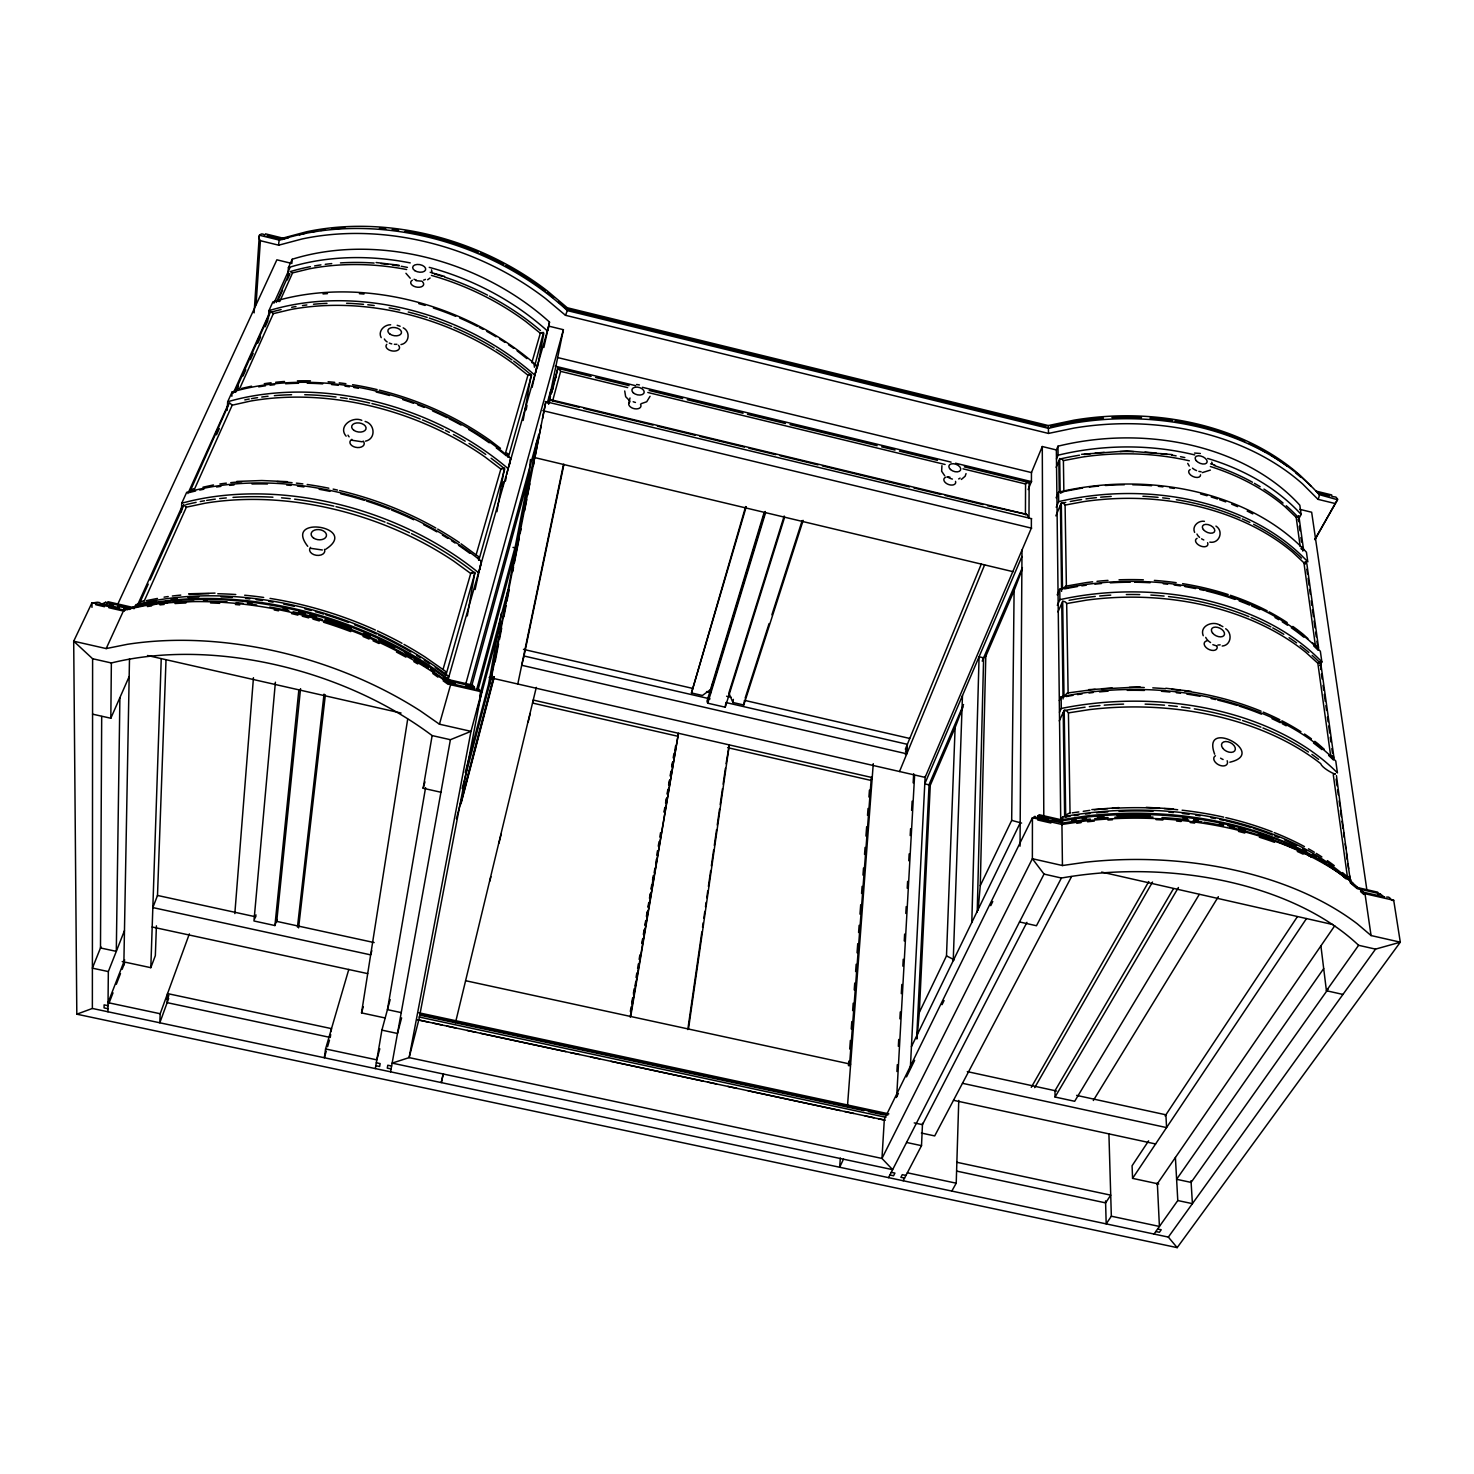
<?xml version="1.0" encoding="UTF-8"?>
<svg xmlns="http://www.w3.org/2000/svg" width="1474" height="1474" viewBox="0 0 1474 1474"><rect width="100%" height="100%" fill="white"/><g stroke="black" fill="none" stroke-linecap="round" stroke-linejoin="round"><path stroke-width="1.5" d="M91.978 607.343L91.978 602.755L123.834 610.033L144.618 605.722A285.956 180.565 17.4 0 1 431.956 671.499L450.602 684.728L481.556 691.803L418.966 1019.289L409.127 1057.613L392.139 1063.122L892.618 1169.656L881.968 1158.435L409.127 1057.613L470.998 731.344L481.556 691.803C479.234 693.996 480.874 687.639 476.931 689.242M92.604 658.731L111.361 662.968A273.187 168.81 17.1 0 1 432.14 735.581L450.399 739.708L470.998 731.344L439.436 724.195L420.385 710.91A291.097 179.957 17.1 0 0 127.317 644.322L106.183 648.578L73.7 641.208L76.814 1014.186L92.365 1008.456L92.604 658.731L73.7 641.208L91.978 602.755C94.428 603.492 98.076 600.637 101.135 603.658M1031.376 518.627L1031.358 528.116L925.119 777.388L489.128 677.45M987.506 505.711L1026.825 514.444L1028.981 518.056L1029.147 481.961L1026.954 482.993A1.843 1.437 -2.2 0 0 1025.572 483.988L962.983 468.824M101.688 716.511L100.49 947.966L116.299 951.356L119.891 697.663M1025.425 514.831L1025.572 483.988L1026.954 482.422M552.621 400.91L550.76 400.099L548.291 402.273L558.222 367.689L560.617 371.356L552.621 400.91L579.393 407.358M1020.026 846.187L1021.998 550.078M107.952 1011.772L108.339 971.569L124.461 930.647M92.567 714.153L110.826 718.243L111.361 662.968M978.11 910.213L980.265 885.653L1011.68 820.373L1014.094 590.613L1021.979 569.977M123.834 964.973L129.491 658.878M980.265 885.653L985.793 656.335L1014.094 590.613M977.225 912.148L983.619 657.846L985.793 656.335M971.808 922.448L979.068 656.778L983.619 657.846M951.817 1191.084L956.221 1183.198L958.763 1100.433M122.231 961.545L150.809 967.681L161.237 658.62M1311.197 486.438L1300.492 475.715A234.919 173.84 -3.6 0 0 1074.067 420.164L1048.346 425.562L567.287 307.753L547.315 290.912A242.27 183.9 21.4 0 0 306.408 231.805L282.805 238.106L265.486 233.85L264.841 235.214C260.437 231.326 257.139 237.093 260.382 240.704L278.697 245.181L302.152 238.954A244.647 185.005 21.3 0 1 545.62 298.614L565.482 315.307L1048.475 433.43L1048.401 426.705M1346.038 878.762L1342.777 875.924A266.094 163.54 -0.2 0 0 1086.283 817.167L1061.317 820.889L1038.138 815.601L1037.641 817.351M156.41 925.838L155.341 955.631L150.809 967.681M157.478 896.063L166.009 660.076M953.236 960.661L962.467 695.617M916.994 1038.894L919.315 1012.417L946.492 955.907L955.115 727.585L963.001 706.967M189.354 933.89L160.187 1013.744L159.818 1022.79L168.681 998.432M181.394 511.902L181.744 503.224L186.682 492.316A252.828 171.002 18.5 0 1 481.353 561.226L479.861 569.535M903.175 1180.748L921.508 1145.667L922.521 1123.262M916.662 1038.58L929.081 784.555L963.535 704.535M919.315 1012.417L930.278 785.292L955.115 727.585M910.398 1067.084L925.156 776.429M896.929 1071.524L897.316 1064.652M898.348 1046.319L898.735 1039.446M899.895 1018.829L900.282 1011.956M901.314 993.642L901.83 984.466M902.862 966.152L903.23 959.279M904.262 940.946L904.649 934.074M905.81 913.456L906.197 906.584M907.229 888.251L907.616 881.378M908.776 860.761L909.163 853.888M910.195 835.555L910.582 828.683M911.614 810.368L912.13 801.193M913.161 782.86L913.677 773.703M896.708 1096.324L914.599 775.471M534.528 366.4L533.699 363.378L531.856 362.586L540.313 333.235L543.519 332.442L534.362 367.21M227.18 410.343L227.678 401.757L232.1 391.992A240.133 170.763 19.5 0 1 510.667 458.359L509.525 464.531M231.842 396.285L232.1 391.992M624.718 390.978L625.658 396.672L629.711 400.836M254.099 312.893L259.332 235.214L279.434 240.133A246.674 186.793 21.3 0 1 567.361 310.609L1048.567 428.381A239.157 176.53 -3.5 0 1 1319.193 494.619L1337.618 499.76L1314.624 539.65M256.034 304.823L260.382 240.704M650.052 396.303L646.717 401.757L641.301 403.636M268.305 319.121L268.931 310.645L272.911 301.857A228.71 169.768 20.7 0 1 537.033 365.847L535.873 371.945M848.453 1065.702L848.803 1061.114M849.724 1049.046L850.369 1040.441M851.253 1028.963L851.806 1021.556M852.654 1010.593L853.206 1003.223M854.22 989.92L854.754 983.029M855.62 971.55L856.173 964.272M857.057 952.812L857.739 943.655M858.587 932.508L859.139 925.322M859.987 914.138L860.705 904.704M861.571 893.465L862.106 886.371M862.972 875.095L863.506 868.039M864.538 854.441L865.072 847.421M865.938 836.071L866.657 826.803M867.523 815.398L868.039 808.471M868.923 797.029L869.439 790.138M849.485 1065.72L871.337 777.332M847.421 1106.9L873.271 763.679M840.346 1158.067L839.646 1167.242L843.478 1159.19M234.827 913.585L253.454 677.708M287.743 276.007L288.425 267.605L292.202 259.258A223.311 169.031 21.3 0 1 549.507 322.069L547.959 330.158M292.202 259.258L291.852 263.459L276.872 259.811L117.68 604.414M1052.381 819.913L1061.225 821.939L1061.317 820.889L1061.483 823.211L1085.896 819.544A269.41 165.199 -0.2 0 1 1090.299 819.065M465.231 772.523L488.594 684.176L501.344 613.368M476.581 689.924L515.403 545.896L529.092 475.291L530.419 459.538M275.398 682.204L253.97 920.974L274.919 925.543L276.928 919.444M274.919 925.543L298.853 689.924M276.688 921.895L300.549 688.653M297.453 927.091L324.04 694.107M298.596 927.883L325.367 694.807M348.804 969.376L325.57 1048.954L324.354 1057.742L326.27 1051.146M784.168 516.011L728.856 693.038L732.91 702.49L743.78 704.996L744.444 700.334L909.661 738.437M330.673 1034.527L330.268 1037.456L167.152 1002.652L167.539 993.587L331.503 1028.631L331.097 1031.579M687.805 1029.571L701.864 931.863M702.527 927.312L703.172 922.779M703.835 918.228L704.812 911.411M705.475 906.879L706.12 902.328M706.783 897.777L707.76 890.959M708.404 886.427L710.708 870.508M711.352 865.975L713.637 850.056M714.3 845.523L716.585 829.604M717.248 825.072L719.533 809.171M720.196 804.62L722.481 788.719M723.126 784.168L725.429 768.267M726.074 763.716L729.298 744.904L688.469 1029.018M732.91 702.49L733.352 699.376M707.244 702.564L708.478 698.51L707.741 703.19L725.208 707.207L725.669 704.075M385.248 1018L361.535 1012.896L407.672 719.22M711.592 687.437L712.089 684.341M765.19 511.478L711.352 689.003L702.398 695.47L691.472 692.946L745.641 506.559M630.338 1011.44L631.093 1006.908M631.867 1002.394L632.622 997.861M633.396 993.329L634.152 988.796M636.068 977.483L636.842 972.951M637.597 968.436L638.371 963.904M639.126 959.371L639.9 954.839M641.816 943.526L642.572 938.993M643.346 934.461L644.101 929.947M644.875 925.414L645.649 920.882M646.404 916.367L647.178 911.835M647.934 907.302L648.707 902.77M649.463 898.256L650.237 893.723M650.992 889.191L651.766 884.658M652.54 880.144L653.295 875.611M656.741 855.233L657.515 850.701M658.27 846.187L659.044 841.654M659.799 837.121L660.573 832.589M664.019 812.211L664.774 807.697M665.548 803.164L666.303 798.632M667.077 794.118L667.833 789.585M668.606 785.052L669.38 780.52M670.136 776.006L670.91 771.473M671.665 766.941L672.439 762.408M673.194 757.894L673.968 753.361M631.977 1004.07L632.751 999.538M633.507 995.024L634.281 990.491M635.036 985.959L635.81 981.426M642.314 942.936L643.069 938.404M643.843 933.871L644.599 929.339M645.372 924.824L646.128 920.292M646.902 915.759L647.657 911.227M648.431 906.694L649.186 902.18M649.96 897.648L650.734 893.115M651.49 888.582L653.406 877.27M654.161 872.737L654.935 868.204M655.69 863.672L656.464 859.139M664.498 811.584L665.253 807.07M666.027 802.538L666.782 798.005M667.556 793.473L668.312 788.94M669.085 784.426L669.841 779.893M670.615 775.361L671.389 770.828M672.144 766.296L672.918 761.763M674.816 750.45L675.589 745.918M630.19 1017.078L678.445 733.278L630.706 1016.507M375.336 1068.576L381.895 1030.123L390.168 999.556M440.929 792.257L423.149 788.258L432.14 735.581M425.581 787.632L387.441 1009.653L401.186 1012.601M447.838 680.435L448.557 676.271A266.96 170.21 17.5 0 0 135.811 604.69L133.95 608.78M467.295 615.929L474.849 572.391L470.722 573.478L443.011 669.528L425.138 657.036A266.352 170.044 17.6 0 0 403.987 644.396M475.107 589.526L481.353 561.226M390.573 1071.819L450.399 739.708M496.941 511.699L504.366 468.069L500.865 469.045L476.102 554.869L461.049 543.814M502.745 486.475L503.574 481.961M549.544 401.002L550.465 395.99M505.49 481.003L506.301 476.618M506.669 474.554L510.667 458.359M552.621 389.689L556.214 374.93M523.159 420.422L531.248 374.359L527.95 375.207L505.693 452.352L507.977 453.863L508.106 457.253M526.144 409.919L526.992 405.405M532.114 387.367L537.033 365.847M537.476 367.026L543.814 333.419M543.869 347.477L549.507 322.069M489.7 684.176L537.07 440.468M491.339 677.966L545.822 401.665L542.487 418.819M495.098 661.955L498.599 643.917M499.483 639.421L501.676 628.145M503.887 616.869L506.079 605.593M506.945 601.097L509.156 589.821M512.676 571.783L513.542 567.269M514.426 562.755L519.253 537.973M520.138 533.459L521.022 528.945M524.523 510.907L526.734 499.631M527.6 495.135L529.811 483.859M533.312 465.821L534.196 461.307M535.08 456.811L541.234 425.249M548.733 400.965L563.4 329.697L548.733 326.123L447.893 680.251M555.643 378.118L557.577 368.297L591.092 376.423M548.66 404.226L550.06 397.464L548.439 403.452M551.755 392.876L553.155 386.133L551 394.019M517.798 684.028L563.492 464.439M523.841 656.851L563.952 464.255M443.121 1073.975L441.279 1082.598L443.453 1073.643M102.222 603.879L105.538 602.295L130.504 608.007L152.983 603.345A275.951 175.093 17.5 0 1 429.505 666.709L449.662 681.006L473.946 686.571L474.997 689.095M628.735 403.415L630.006 397.98M1062.478 588.955L1066.236 585.786M1063.988 696.576L1067.25 693.038L1088.881 690.127A243.726 160.132 -1.2 0 1 1095.2 689.408M455.466 1022.735L536.296 687.381M489.81 881.194L490.897 876.717M498.967 843.165L501.142 834.21M528.097 722.315L530.253 713.361M966.041 473.596L965.138 476.231L961.343 479.455M456.406 818.77L493.79 676.603M460.514 804.73L493.772 677.395M461.122 803.238L494.361 676.732M401.61 1017.889L397.483 1033.477L381.895 1030.123M462.154 788.535L492.132 674.963M479.64 696.06L508.051 589.784M476.968 710.91L500.589 622.341M478.018 689.887L516.14 548.125L512.989 547.388M379.813 1048.769L376.81 1059.861L325.57 1048.954M941.923 465.692L941.646 471.238L944.742 475.807M471.846 685.392L529.092 475.291M465.931 685.815L472.27 687.271L472.841 685.17L449.644 679.864L429.247 665.382A274.238 174.19 17.5 0 0 154.604 602.442L131.849 607.177L108.007 601.724L107.049 603.75L105.538 602.295M469.911 686.202L538.747 434.351M547.296 403.028L550.944 389.707M465.673 684.304L563.4 329.697M567.287 307.753L566.9 309.172A9.378 1.142 -64.6 0 1 567.379 310.59M361.535 1012.896L363.249 1006.816M439.436 724.195L450.602 684.728M423.149 788.258L424.954 781.883M447.377 680.454L448.557 676.271M371.817 950.748L370.656 954.857L152.835 907.579L157.515 895.455L255.776 916.828M443.49 678.003L449.054 681.965L449.644 679.864M445.922 675.147L474.904 573.11A254.21 170.763 18.4 0 0 411.467 533.625M478.866 560.102L504.753 468.935A241.386 170.634 19.4 0 0 491.1 458.267M508.327 457.272L531.58 375.299A229.833 169.731 20.5 0 0 513.689 361.075M472.749 572.575L470.722 573.478L453.826 561.17A254.56 170.763 18.4 0 0 205.457 503.15L186.387 507.167L144.194 601.06M502.781 468.198L500.865 469.045L485.001 456.958A241.699 170.652 19.4 0 0 250.377 401.094L232.21 405.184L194.55 488.981M529.774 374.414L527.95 375.207L513.007 363.341A230.11 169.75 20.5 0 0 290.691 309.522L273.335 313.649L239.525 388.896M542.082 332.479L540.313 333.235L525.794 321.535A224.398 168.755 21.1 0 0 431.44 275.398M327.56 1046.743L329.476 1040.147M691.472 692.946L746.212 506.798M567.361 310.609L565.482 315.307M707.004 701.127L763.845 513.431M707.741 703.19L765.614 512.528M725.208 707.207L784.665 517.079M745.144 698.142L769.078 623.594M771.897 614.824L802.188 520.543M743.78 704.996L803.164 520.377M254.652 918.947L256.034 914.893M167.281 999.63L168.847 995.337M124.682 959.85L108.044 1002.652L160.187 1013.744M108.855 1003.554L113.019 992.831M116.317 984.3L120.5 973.54M122.139 969.321L124.627 962.909M100.932 946.842L92.383 968.16L108.339 971.569M905.349 749.234L981.371 563.916M905.57 751.427L907.173 747.484M905.368 754.596L906.989 750.653M899.509 771.528L984.614 564.892M1060.727 820.484L1056.361 449.957L1042.284 446.53L1031.45 472.583L1031.431 481.611L1028.115 489.571M1056.379 449.957L1057.964 446.198A216.512 159.708 -3.6 0 1 1299.828 505.232L1301.137 514.444L1298.17 519.898M1056.471 458.967L1058.074 455.208L1057.964 446.198M1056.158 467.387L1059.769 458.561L1062.183 459.188L1063.399 460.643L1063.86 491.487L1082.561 488.005M1021.943 556.453L924.788 783.781L930.278 785.292M982.2 661.126L1022.403 567.582M1056.103 497.825L1058.535 492.169A221.616 160.169 -3 0 1 1306.443 552.216L1307.788 561.889A222.666 160.242 -2.9 0 0 1058.664 501.639L1058.535 492.169M1056.213 507.314L1058.664 501.639M1055.863 515.863L1061.372 502.855L1063.362 503.242L1065.094 505.066L1066.384 586.062L1086.08 582.635A231.879 160.426 -2.1 0 1 1092.621 581.806M110.826 718.243L129.159 676.584M278.862 298.503L282.566 290.267M287.19 279.986L289.954 273.832M406.64 269.521A224.398 168.755 21.1 0 0 309.503 268.784L292.571 272.893L279.747 301.488L277.37 301.267M137.819 604.395L182.242 506.098M187.898 493.55L227.604 405.7M233.26 393.134L269.171 313.667M273.906 303.202L289.973 267.642M139.79 602.792L148.229 584.109M150.108 579.964L183.826 505.214M195.618 490.989A252.607 170.8 18.5 0 0 189.575 492.482L229.483 402.77L232.21 405.184M273.335 313.649L270.7 311.475L234.845 392.139L235.785 389.578L238.806 388.417M216.512 434.775L219.313 428.565M235.619 392.342L238.401 386.206M243.007 375.962L245.79 369.808M250.396 359.564L253.178 353.428M257.784 343.184L260.566 337.03M265.173 326.786L267.955 320.632M276.246 302.446L289.217 273.667M1057.19 594.87L1059.769 589.176A232.358 160.611 -2.1 0 1 1320.354 651.268L1321.865 661.955L1319.691 665.603M1057.319 605.353L1059.898 599.66L1059.769 589.176M1057.964 611.913L1062.754 601.079L1065.37 601.963L1066.679 603.548L1068.116 693.425M106.183 648.578L123.834 610.033L124.24 611.231A7.333 2.911 -89.3 0 1 127.519 609.388M282.805 238.106L282.16 239.47A9.636 3.04 87.3 0 0 279.434 240.096A6.578 2.082 87.3 0 0 278.697 245.181M1059.327 700.592L1061.133 696.797A244.242 160.298 -1.2 0 1 1335.776 761.008L1337.434 772.892A245.532 160.224 -1.1 0 0 1061.28 708.46L1061.133 696.797M1059.456 712.255L1061.28 708.46M1059.253 720.878L1064.302 710.118L1067.047 711.205L1068.429 712.882L1070.032 813.187M911.429 1046.669L1020.174 822.934M896.358 1097.522L898.385 1093.395M906.51 1076.886L914.635 1060.377M942.033 1004.678L944.06 1000.551M990.749 905.644L992.776 901.517M1060.727 820.631L1062.643 816.836A257.453 158.971 -0.3 0 1 1352.948 883.276M888.546 1177.634L1044.034 874.082L1032.371 858.716L1032.426 817.702L1061.943 824.463L1085.048 821.018A275.675 168.589 -0.2 0 1 1351.455 882.005L1364.998 893.723L1393.704 900.282L1400.3 942.181L1177.173 1247.63L76.814 1014.186M1026.936 922.337L922.448 1124.662L914.212 1122.893M1036.24 817.388C1033.606 813.814 1033.348 820.778 1032.426 817.702L884.326 1119.263L881.968 1158.435L1032.371 858.716L1062.441 865.533L1085.988 862.179A280.465 167.815 0.1 0 1 1357.296 923.829L1371.06 935.548L1400.3 942.181L1375.537 949.127L1358.604 945.295A263.22 157.423 0.1 0 0 1061.409 878.025L1036.462 925.746L1019.511 921.95M1071.561 876.588L934.7 1135.92L921.379 1133.045M1315.269 539.226L1337.637 499.133L1335.905 497.07L1331.925 496.462L1331.685 494.932L1315.803 491.045M1304.822 564.431L1306.572 561.87L1303.937 562.81L1315.379 645.428L1318.161 647.012L1318.124 650.237A232.173 160.445 -2 0 0 1313.592 645.778M1031.284 1087.333L1148.762 881.544M1034.711 1087.628L1152.521 882.042M1054.665 1091.276L1173.341 888.896M1199.246 894.46L1074.675 1101.281L1055.052 1097.024L1178.426 887.495M1093.321 1100.507L1218.353 896.671M449.054 681.965L449.662 681.006A7.536 1.087 -65.9 0 0 449.349 683.144M1060.469 493.219L1063.86 491.487M1148.614 1140.858L1132.087 1165.75L1132.566 1178.371L1158.73 1183.991M1165.123 1115.965L1297.286 916.828M1132.566 1178.371L1306.48 918.56M1108.909 1133.727L1111.341 1216.216L1106.182 1223.881L1105.555 1200.886M1156.85 1184.47L1334.744 925.746M1323.689 968.584L1176.602 1179.292L1191.103 1182.406L1328.092 989.146M1154.031 1234.051L1177.781 1200.536L1175.404 1157.495M1342.925 994.434L1326.416 990.731L1358.604 945.295M92.365 1008.456L1168.348 1237.091L1375.537 949.127M478.626 560.083L478.497 556.527L476.102 554.869M1350.479 882.226L1336.457 775.6M1210.375 470.095L1202.323 472.62M430.095 277.996L427.644 279.765M1298.723 521.685L1298.447 516.434L1296.18 517.356L1300.215 546.578M1320.815 669.509L1320.593 662.158L1317.848 663.263L1330.525 754.835L1333.473 756.586L1333.436 759.976A244.039 160.113 -1.1 0 0 1328.664 755.462M1335.37 773.85C1335.481 775.103 1322.049 768.175 1320.667 763.624A245.863 160.003 -1 0 0 1089.397 709.62L1068.429 712.882M325.791 549.194C360.282 527.01 282.639 514.242 307.753 546.32M365.478 441.15C376.146 439.012 375.041 423.941 365.128 421.435M443.011 669.528L445.517 671.37L445.682 675.11A266.739 170.007 17.5 0 0 435.18 667.482M472.27 687.271L473.946 686.571M400.965 344.566C409.348 343.147 410.638 331.521 403.194 327.818M1384.086 896.966L1380.014 893.778L1378.006 894.368L1377.674 892.157L1356.135 887.237L1351.179 882.944M1393.704 900.282C1391.032 901.885 1390.59 896.008 1386.684 897.058M288.609 237.756L282.16 239.47L266.997 235.748M299.333 234.882L305.781 233.168M241.533 388.436L251.538 386.17M202.97 487.194L213.472 484.946M1050.501 426.576L1074.104 421.638A235.103 173.858 -3.6 0 1 1103.436 418.1M1222.186 646.036C1231.159 645.409 1232.669 633.267 1225.686 628.735M1048.475 433.43L1074.049 428.086A237.167 174.816 -3.5 0 1 1302.795 484.135L1317.996 499.336L1334.799 503.445M146.405 600.618L157.46 598.444M1063.399 460.643L1081.769 457.143A217.526 159.395 -3.3 0 1 1189.334 460.791M1065.094 505.066L1083.961 501.584A222.924 160.095 -2.9 0 1 1292.477 552.05L1303.937 562.81L1305.596 562.018M390.665 324.777C384.253 324.593 377.657 331.282 381.195 337.638M1066.679 603.548L1086.541 600.139A233.813 160.445 -1.9 0 1 1305.835 652.356L1317.848 663.263L1319.599 662.416M1047.94 818.899L1039.096 816.872L1039.096 814.717L1061.206 819.765L1086.467 815.988A264.436 162.693 -0.2 0 1 1341.266 874.377L1346.223 878.67M1071.764 820.373L1075.983 819.747M1082.303 818.789L1086.522 818.162M1076.775 823.284L1081.032 822.658M1072.224 812.874L1078.821 811.934M1083.224 811.308L1089.82 810.368M1081.548 454.305L1126.947 450.952L1172.07 454.582M1088.696 689.629L1140.084 686.921M1229.832 762.205C1268.764 753.251 1200.776 717.138 1214.65 754.172M1091.829 809.613L1118.895 807.586M1209.804 542.119C1219.274 543.943 1224.083 531.156 1215.939 526.089M236.78 481.427L261.782 480.524L287.467 481.666M1204.424 521.317C1198.362 520.267 1191.766 526.236 1194.622 532.39M322.327 549.986L311.254 548.402M188.617 593.801L215.038 593.101M1194.53 453.052L1200.352 453.495M362.254 441.813L351.825 440.229M421.988 281.202L416.018 280.686M1146.219 807.347L1173.451 808.876M1300.916 548.697L1301.837 548.918M376.11 262.519L399.049 265.246M1165.823 688.247L1191.158 691.343M361.793 420.348C352.304 415.963 337.675 426.52 346.132 436.175M636.584 384.474L639.421 384.935M956.866 1162.286L1110.733 1195.156L1105.611 1202.876L956.995 1171.167M907.339 1172.788L956.221 1183.198M1111.341 1216.216L1159.412 1226.442L1157.33 1182.811M108.007 1005.692L104.101 1004.863L104.083 1007.903L107.989 1008.732M376.312 1062.772L380.145 1063.602L379.647 1066.494L375.815 1065.684M391.623 1066.034L387.791 1065.223L387.275 1068.116L391.107 1068.926M891.254 1172.327L894.939 1173.101L893.557 1175.773L889.891 1174.981M905.939 1175.441L902.272 1174.667L900.89 1177.321L904.557 1178.094M1157.624 1228.984L1161.217 1229.758L1159.412 1232.282L1155.819 1231.527M418.837 1012.767L888.859 1113.883M419.703 1014.333L887.864 1115.026M420.569 1015.291L863.985 1110.641M868.481 1111.599L884.234 1114.989M419.169 1017.005L885.892 1117.31M428.805 1022.164L417.547 1019.75L885.192 1120.203L878.449 1118.766M433.301 1023.14L442.292 1025.056M446.788 1026.033L455.779 1027.968M467.018 1030.381L476.01 1032.316M480.506 1033.274L565.942 1051.625M570.438 1052.602L579.429 1054.518M590.669 1056.932L599.66 1058.866M610.899 1061.28L703.08 1081.087M707.575 1082.063L716.585 1083.98M727.824 1086.393L736.816 1088.328M748.055 1090.742L840.235 1110.548M844.731 1111.507L853.722 1113.441M864.962 1115.855L873.953 1117.789M906.565 1142.461L921.508 1145.667M1177.781 1200.536L1192.411 1203.65L1191.01 1180.711M962.467 1083.298L1166.579 1127.592L1165.897 1114.805L1076.646 1095.385M465.6 980.707L850.645 1064.173M152.172 926.999L367.708 973.614M953.512 1100.286L1155.598 1143.971M275.878 921.195L374.156 942.568M967.312 1071.616L1056.563 1091.018M147.529 655.506L401.075 713.048M1101.649 872.074L1332.736 924.53M1044.034 874.082L1061.409 878.025M1357.462 888.619L1380.014 893.778M109.223 604.248L113.572 605.243M117.902 606.238L126.58 608.209M451.173 682.444L455.392 683.402M102.646 603.953L119.431 607.785M123.632 608.744L127.833 609.702M451.873 683.789L473.983 688.837M1038.359 817.867L1061.704 822.621L1061.851 824.887M1362.344 891.936L1384.731 897.058M678.298 736.374L532.593 703.061L533.238 700.058L872.221 777.59L871.097 780.446L727.622 747.65M95.718 604.708L104.488 606.717M108.873 607.73L122.047 610.733M1037.751 820.005L1050.907 823.008M523.473 649.371L693.13 688.505M706.525 691.582L710.984 692.614M726.608 696.225L731.067 697.257M710.081 698.879L524.025 656.004L521.704 665.271L906.805 753.84L907.376 744.333L725.779 702.49M533.625 457.327L1013.117 571.691M551.792 399.951L1026.825 514.444M583.851 408.427L652.982 425.083M657.441 426.17L695.359 435.309M699.818 436.378L744.425 447.119M748.884 448.207L775.637 454.655M780.096 455.724L818.015 464.863M822.474 465.931L909.458 486.899M913.917 487.968L940.688 494.416M945.147 495.485L983.047 504.624M545.325 401.554L1031.671 518.701M542.819 410.638L1031.671 528.189M557.559 357.537L1031.616 472.62M555.164 366.16L635.681 385.691M642.406 387.312L951.099 462.136M955.576 463.223L1031.634 481.666M595.551 377.491L629.085 385.617M649.186 390.499L682.72 398.625M687.179 399.712L743.043 413.236M747.521 414.323L785.513 423.535M789.99 424.623L877.141 445.738M881.599 446.825L895.013 450.067M899.49 451.155L937.482 460.349M964.291 466.853L1029.092 482.569M560.617 371.356L627.684 387.607M647.805 392.471L945.11 464.494M1046.116 426.483L566.9 309.172L558.572 302.152M1318.014 493.053L1329.935 495.964M1299.847 509.359L1311.657 512.233L1366.877 889.964M1011.68 820.373L1021.611 823.082M430.187 272.266L444.577 276.393M1210.615 463.831L1214.816 465.047M143.844 600.747L139.901 602.055L138.851 604.874A266.739 170.007 17.5 0 1 156.078 601.281M397.188 325.293L400.136 326.251M1219.938 625.16C1212.66 620.425 1199.246 626.026 1203.245 635.736M1212.844 644.672L1216.087 645.741M1069.866 812.911L1066.918 814.385L1065.702 817.038A257.231 158.787 -0.3 0 1 1070.05 816.301M194.236 488.668L190.551 489.81L189.575 492.482M1348.415 876.698L1351.087 880.162M946.492 955.907L954.341 959.832M1220.03 625.197L1222.886 626.671M430.5 668.791L434.204 671.425M431.808 670.615L449.681 683.291A7.241 1.05 -66 0 1 450.325 684.544M432.803 673.489L437.962 677.156M443.121 680.804L448.28 684.452M500.46 448.336L489.976 440.302A239.636 170.542 19.6 0 0 379.334 390.131M517.061 350.794L526.918 358.643M410.214 278.218L405.94 273.28M546.909 292.313L553.561 297.932M1342.482 872.571L1347.402 876.735L1333.27 774.661L1335.112 773.739M1350.239 882.668L1357.093 888.601M1360.539 891.567L1363.966 894.552M1324.278 749.326L1318.032 743.817A243.726 160.132 -1.2 0 0 1314.771 741.311M1307.935 638.629L1303.458 634.539A231.879 160.426 -2.1 0 0 1292.827 626.432M1312.394 642.701L1315.379 645.428M1302.334 549.249L1303.163 550.281M1168.348 1237.091L1177.173 1247.63M1038.138 815.601L1039.096 816.872M186.387 507.167L183.642 504.882M1189.278 466.079L1187.731 463.407M292.571 272.893L290.138 271.621A224.14 168.718 21.1 0 1 310.424 266.665M431.513 269.834L432.177 272.745M1211.757 462.173L1212.347 464.255M1364.998 893.723L1371.06 935.548M1306.83 563.694L1318.659 648.32M1320.888 664.184L1334.007 757.986M1306.83 569.259L1307.475 573.939M1308.083 578.269L1309.041 585.16M1309.649 589.508L1310.294 594.133M1311.215 600.747L1311.86 605.353M1312.486 609.757L1313.426 616.574M1314.053 620.996L1314.992 627.795M1315.619 632.254L1316.245 636.786M1316.872 641.245L1317.811 648.007M1321.441 674.042L1322.123 678.943M1323.026 685.355L1323.689 690.182M1324.278 694.383L1325.273 701.44M1325.863 705.696L1326.526 710.45M1327.429 717.009L1328.092 721.707M1328.7 726.056L1329.659 732.965M1330.267 737.35L1330.911 741.956M1331.851 748.663L1332.478 753.214M1336.089 779.083L1337.029 785.808M1337.563 789.659L1338.281 794.781M1339.147 800.953L1339.848 806.002M1340.474 810.479L1341.34 816.743M1341.985 821.258L1342.98 828.425M1343.551 832.552L1344.233 837.379M1345.117 843.847L1345.78 848.6M1346.388 852.875L1347.328 859.655M1347.955 864.169L1348.599 868.776M1349.539 875.464L1350.166 879.996M1298.815 515.697L1303.569 549.784M1299.349 526.2L1299.976 530.769M1300.916 537.531L1301.542 542.063M1302.168 546.578L1302.795 551.11M1297.802 516.582L1296.18 517.356L1284.978 506.706A217.526 159.395 -3.3 0 0 1210.375 466.503M1320.907 945.884L1326.416 990.731M1062.496 589.342L1061.298 503.371A222.648 160.076 -2.9 0 1 1065.757 502.394M1062.68 601.576L1064.007 696.962M1065.702 817.038L1064.21 710.597A245.55 160.021 -1 0 1 1085.085 707.207M1060.432 505.361L1061.593 591.35M1061.759 603.585L1063.049 698.971M1063.233 712.605L1064.652 816.78M1060.138 492.334L1059.695 459.077A217.286 159.376 -3.4 0 1 1079.484 455.208M1058.848 461.067L1059.253 492.095M1062.643 816.836L1062.699 821.184M1061.943 824.463L1062.441 865.533M1061.206 819.765L1061.225 821.939M1055.015 1090.686L1055.052 1097.024M1048.346 425.562L1048.346 427.036M1042.284 446.53L1043.795 816.614M1087.536 821.773A274.275 167.723 -0.2 0 1 1094.298 821.092M1107.932 820.023A274.275 167.723 -0.2 0 1 1112.483 819.765M1156.021 819.636A274.275 167.723 -0.2 0 1 1162.894 820.005M1176.565 821.055A274.275 167.723 -0.2 0 1 1181.098 821.497M1190.144 822.51A274.275 167.723 -0.2 0 1 1194.64 823.1M1238.455 831.41A274.275 167.723 -0.2 0 1 1244.811 833.05M1259.33 837.214A274.275 167.723 -0.2 0 1 1274.568 842.317M1297.286 851.456A274.275 167.723 -0.2 0 1 1303.219 854.183M1097.375 817.057A264.694 162.656 -0.2 0 1 1103.934 816.541M1117.089 815.785A264.694 162.656 -0.2 0 1 1150.162 815.675M1183.051 818.107A264.694 162.656 -0.2 0 1 1187.399 818.623M1193.885 819.47A264.694 162.656 -0.2 0 1 1198.178 820.097M1219.403 823.892A264.694 162.656 -0.2 0 1 1223.567 824.777M1227.713 825.698A264.694 162.656 -0.2 0 1 1234.401 827.301M1238.805 828.443A264.694 162.656 -0.2 0 1 1245.364 830.231M1258.206 834.118A264.694 162.656 -0.2 0 1 1272.725 839.185M1285.236 844.197A264.694 162.656 -0.2 0 1 1297.765 849.853M1307.751 854.902A264.694 162.656 -0.2 0 1 1311.62 857.02M1094.74 818.623A269.41 165.199 -0.2 0 1 1108.098 817.573M1114.805 817.222A269.41 165.199 -0.2 0 1 1153.018 817.093M1162.009 817.536A269.41 165.199 -0.2 0 1 1188.726 820.005M1193.148 820.576A269.41 165.199 -0.2 0 1 1201.9 821.847M1204.074 822.197A269.41 165.199 -0.2 0 1 1223.475 825.827M1229.832 827.227A269.41 165.199 -0.2 0 1 1293.84 848.416M1297.728 850.185A269.41 165.199 -0.2 0 1 1305.338 853.87M1307.364 854.883A269.41 165.199 -0.2 0 1 1311.381 856.984M1361.128 891.217A6.983 3.925 -63.4 0 1 1363.947 893.907M160.169 603.529A274.496 174.172 17.5 0 1 164.554 602.958M173.416 602A274.496 174.172 17.5 0 1 177.912 601.595M203.486 600.526A274.496 174.172 17.5 0 1 207.797 600.544M247.392 602.921A274.496 174.172 17.5 0 1 251.851 603.437M283.155 608.541A274.496 174.172 17.5 0 1 287.633 609.462M298.78 611.986A274.496 174.172 17.5 0 1 305.468 613.663M309.909 614.842A274.496 174.172 17.5 0 1 316.542 616.685M325.33 619.301A274.496 174.172 17.5 0 1 351.309 628.274M364.004 633.359A274.496 174.172 17.5 0 1 370.269 636.031M378.505 639.753A274.496 174.172 17.5 0 1 394.608 647.639M404.373 652.871A274.496 174.172 17.5 0 1 428.639 667.464M130.504 608.025A7.628 3.022 -89.5 0 1 129.491 609.499M147.382 606.551A284.482 179.644 17.4 0 1 151.527 605.943M159.947 604.893A284.482 179.644 17.4 0 1 164.204 604.432M174.982 603.548A284.482 179.644 17.4 0 1 185.927 602.995M210.561 602.94A284.482 179.644 17.4 0 1 219.681 603.345M235.416 604.506A284.482 179.644 17.4 0 1 239.709 604.93M274.219 609.978A284.482 179.644 17.4 0 1 278.549 610.826M291.502 613.589A284.482 179.644 17.4 0 1 297.951 615.137M302.244 616.206A284.482 179.644 17.4 0 1 308.674 617.901M312.949 619.098A284.482 179.644 17.4 0 1 319.324 620.941M323.561 622.231A284.482 179.644 17.4 0 1 350.738 631.609M363.009 636.492A284.482 179.644 17.4 0 1 369.053 639.053M373.051 640.822A284.482 179.644 17.4 0 1 379.002 643.512M396.469 652.079A284.482 179.644 17.4 0 1 405.903 657.128M413.844 661.642A284.482 179.644 17.4 0 1 417.75 663.945M149.758 605.169A279.415 176.917 17.4 0 1 156.355 604.174M163.061 603.327A279.415 176.917 17.4 0 1 167.575 602.848M176.714 602.037A279.415 176.917 17.4 0 1 193.942 601.226M209.308 601.189A279.415 176.917 17.4 0 1 227.18 601.963M236.19 602.663A279.415 176.917 17.4 0 1 242.989 603.327M247.521 603.824A279.415 176.917 17.4 0 1 256.642 605.003M269.816 607.067A279.415 176.917 17.4 0 1 288.886 610.789M293.105 611.747A279.415 176.917 17.4 0 1 322.474 619.577M324.556 620.222A279.415 176.917 17.4 0 1 376.994 640.213M378.929 641.098A279.415 176.917 17.4 0 1 403.323 653.387M405.295 654.474A279.415 176.917 17.4 0 1 411.154 657.773M415.005 660.02A279.415 176.917 17.4 0 1 428.179 668.146M349.135 436.857A10.631 6.67 8.7 0 1 347.993 435.143M363.157 441.058A7.223 4.551 8.6 0 1 361.406 446.99A7.223 4.551 8.6 0 1 351.752 445.535A7.223 4.551 8.6 0 1 351.844 439.344M199.727 490.05A252.607 170.8 18.5 0 1 203.873 489.202M216.549 486.991A252.607 170.8 18.5 0 1 220.86 486.383M229.594 485.37A252.607 170.8 18.5 0 1 233.998 484.964M251.98 483.988A252.607 170.8 18.5 0 1 267.457 483.988M286.693 485.038A252.607 170.8 18.5 0 1 291.004 485.425M297.472 486.107A252.607 170.8 18.5 0 1 303.957 486.917M319.121 489.276A252.607 170.8 18.5 0 1 329.955 491.376M340.752 493.808A252.607 170.8 18.5 0 1 364.318 500.331M366.436 501.013A252.607 170.8 18.5 0 1 389.449 509.193M391.513 510.004A252.607 170.8 18.5 0 1 413.715 519.732M423.499 524.597A252.607 170.8 18.5 0 1 436.838 531.838M442.403 535.099A252.607 170.8 18.5 0 1 447.893 538.434M451.486 540.7A252.607 170.8 18.5 0 1 455.042 543.022M458.561 545.343A252.607 170.8 18.5 0 1 469.727 553.247M244.813 399.896A241.386 170.634 19.4 0 1 249.235 399.03M251.464 398.643A241.386 170.634 19.4 0 1 257.6 397.63M261.746 397.04A241.386 170.634 19.4 0 1 268.028 396.266M274.367 395.658A241.386 170.634 19.4 0 1 291.594 394.719M304.75 394.719A241.386 170.634 19.4 0 1 335.998 397.003M340.494 397.593A241.386 170.634 19.4 0 1 347.238 398.606M349.485 398.975A241.386 170.634 19.4 0 1 369.716 403.01M371.945 403.544A241.386 170.634 19.4 0 1 420.256 418.985M422.375 419.85A241.386 170.634 19.4 0 1 443.269 429.303M445.314 430.316A241.386 170.634 19.4 0 1 449.367 432.379M453.384 434.498A241.386 170.634 19.4 0 1 465.194 441.168M469.027 443.471A241.386 170.634 19.4 0 1 485.757 454.434M219.884 483.969A252.275 170.8 18.5 0 1 226.37 483.14M230.755 482.661A252.275 170.8 18.5 0 1 241.847 481.758M277.094 481.593A252.275 170.8 18.5 0 1 292.073 482.698M296.385 483.14A252.275 170.8 18.5 0 1 302.87 483.896M307.2 484.485A252.275 170.8 18.5 0 1 328.831 488.207M333.142 489.11A252.275 170.8 18.5 0 1 337.454 490.068M339.61 490.566A252.275 170.8 18.5 0 1 435.825 528.024M437.704 529.092A252.275 170.8 18.5 0 1 459.391 542.579M324.52 549.36A7.665 5.085 7.2 0 1 316.376 555.311A7.665 5.085 7.2 0 1 310.517 547.351M171.021 599.052A266.739 170.007 17.5 0 1 177.322 598.352M187.99 597.467A266.739 170.007 17.5 0 1 198.843 596.933M221.008 596.915A266.739 170.007 17.5 0 1 232.284 597.431M245.568 598.499A266.739 170.007 17.5 0 1 249.788 598.923M256.126 599.66A266.739 170.007 17.5 0 1 262.483 600.526M268.858 601.466A266.739 170.007 17.5 0 1 273.095 602.166M283.708 604.119A266.739 170.007 17.5 0 1 294.321 606.348M304.878 608.873A266.739 170.007 17.5 0 1 311.198 610.531M315.399 611.673A266.739 170.007 17.5 0 1 323.764 614.124M325.846 614.75A266.739 170.007 17.5 0 1 348.49 622.452M354.552 624.773A266.739 170.007 17.5 0 1 376.367 634.023M378.468 634.999A266.739 170.007 17.5 0 1 410.877 651.969M416.663 655.414A266.739 170.007 17.5 0 1 420.458 657.773M424.217 660.149A266.739 170.007 17.5 0 1 429.745 663.779M185.835 504.698A254.21 170.763 18.4 0 1 196.116 502.358M200.298 501.529A254.21 170.763 18.4 0 1 204.536 500.755M206.673 500.405A254.21 170.763 18.4 0 1 215.296 499.133M219.681 498.599A254.21 170.763 18.4 0 1 226.296 497.917M233.003 497.383A254.21 170.763 18.4 0 1 272.93 497.217M281.571 497.825A254.21 170.763 18.4 0 1 290.231 498.673M294.597 499.17A254.21 170.763 18.4 0 1 333.824 506.153M335.998 506.669A254.21 170.763 18.4 0 1 385.046 522.091M387.109 522.92A254.21 170.763 18.4 0 1 409.496 532.685M164.075 597.154A266.352 170.044 17.6 0 1 168.202 596.546M172.347 596.012A266.352 170.044 17.6 0 1 180.768 595.109M189.298 594.427A266.352 170.044 17.6 0 1 208.921 593.69M217.784 593.746A266.352 170.044 17.6 0 1 235.785 594.519M244.684 595.238A266.352 170.044 17.6 0 1 263.68 597.449M270.037 598.407A266.352 170.044 17.6 0 1 375.428 630.061M377.381 630.946A266.352 170.044 17.6 0 1 401.997 643.29M422.614 281.921A6.559 3.777 10.4 0 1 421.195 286.859A6.559 3.777 10.4 0 1 412.444 285.403A6.559 3.777 10.4 0 1 412.352 280.226M425.452 279.378A9.655 5.546 10.4 0 1 423.572 280.097M416.368 280.023A9.655 5.546 10.4 0 1 414.01 279.249M314.607 265.91A224.14 168.718 21.1 0 1 320.964 264.896M325.257 264.325A224.14 168.718 21.1 0 1 331.724 263.588M340.476 262.906A224.14 168.718 21.1 0 1 374.083 263.054M380.9 263.606A224.14 168.718 21.1 0 1 387.736 264.325M392.305 264.915A224.14 168.718 21.1 0 1 399.159 265.928M401.223 266.278A224.14 168.718 21.1 0 1 407.45 267.402M434.259 273.851A224.14 168.718 21.1 0 1 442.403 276.357M444.429 277.02A224.14 168.718 21.1 0 1 487.507 295.15M489.386 296.127A224.14 168.718 21.1 0 1 540.479 330.508M323.027 293.934A228.028 169.215 20.7 0 1 327.486 293.639M359.398 293.695A228.028 169.215 20.7 0 1 364.004 294.026M418.837 303.644A228.028 169.215 20.7 0 1 425.102 305.431M433.393 308.029A228.028 169.215 20.7 0 1 455.761 316.357M459.759 318.052A228.028 169.215 20.7 0 1 477.318 326.344M479.234 327.32A228.028 169.215 20.7 0 1 483.03 329.347M486.788 331.392A228.028 169.215 20.7 0 1 496.019 336.772M499.631 338.983A228.028 169.215 20.7 0 1 504.974 342.41M508.493 344.75A228.028 169.215 20.7 0 1 513.671 348.343M396.93 344.29A10.06 5.988 9.8 0 1 394.35 344.29M391.752 343.884A10.06 5.988 9.8 0 1 389.302 343.073M387.146 341.931A10.06 5.988 9.8 0 1 384.364 338.983M398.459 345.285A6.836 4.09 9.7 0 1 397.372 350.443A6.836 4.09 9.7 0 1 388.657 349.743A6.836 4.09 9.7 0 1 386.759 344.345M258.705 386.851A239.949 170.56 19.5 0 1 265.467 385.801M270.037 385.211A239.949 170.56 19.5 0 1 274.625 384.677M285.624 383.774A239.949 170.56 19.5 0 1 298.559 383.258M307.255 383.24A239.949 170.56 19.5 0 1 322.695 383.866M331.576 384.567A239.949 170.56 19.5 0 1 338.265 385.285M344.971 386.133A239.949 170.56 19.5 0 1 349.43 386.796M353.907 387.496A239.949 170.56 19.5 0 1 358.366 388.288M376.22 392.047A239.949 170.56 19.5 0 1 389.505 395.511M402.66 399.546A239.949 170.56 19.5 0 1 413.512 403.305M417.805 404.908A239.949 170.56 19.5 0 1 424.199 407.432M432.619 410.97A239.949 170.56 19.5 0 1 447.064 417.713M449.091 418.727A239.949 170.56 19.5 0 1 461.049 425.065M468.824 429.542A239.949 170.56 19.5 0 1 489.239 442.79M496.296 447.912A239.949 170.56 19.5 0 1 506.466 455.89M270.884 312.248A229.833 169.731 20.5 0 1 281.129 309.558M291.668 307.311A229.833 169.731 20.5 0 1 295.961 306.555M302.465 305.542A229.833 169.731 20.5 0 1 306.85 304.971M313.501 304.252A229.833 169.731 20.5 0 1 326.988 303.349M346.593 303.276A229.833 169.731 20.5 0 1 363.525 304.344M367.781 304.768A229.833 169.731 20.5 0 1 374.193 305.542M389.118 307.882A229.833 169.731 20.5 0 1 399.767 310.019M408.243 312.027A229.833 169.731 20.5 0 1 427.184 317.426M429.266 318.089A229.833 169.731 20.5 0 1 451.836 326.473M453.845 327.32A229.833 169.731 20.5 0 1 494.287 348.104M496.093 349.227A229.833 169.731 20.5 0 1 511.975 359.859M264.27 383.701A239.636 170.542 19.6 0 1 271.087 382.779M275.675 382.263A239.636 170.542 19.6 0 1 284.537 381.471M297.398 380.863A239.636 170.542 19.6 0 1 310.461 380.845M328.112 381.748A239.636 170.542 19.6 0 1 334.764 382.356M339.223 382.853A239.636 170.542 19.6 0 1 345.911 383.701M352.599 384.696A239.636 170.542 19.6 0 1 377.123 389.597M1223.107 759.515A10.889 6.928 27.7 0 1 1220.601 758.17M1227.179 760.75A7.388 4.717 27.8 0 1 1223.973 765.909A7.388 4.717 27.8 0 1 1215.258 762.187A7.388 4.717 27.8 0 1 1215.46 755.757M1074.417 815.601A257.231 158.787 -0.3 0 1 1078.802 814.956M1085.435 814.072A257.231 158.787 -0.3 0 1 1089.876 813.556M1096.564 812.856A257.231 158.787 -0.3 0 1 1107.785 811.916M1119.061 811.29A257.231 158.787 -0.3 0 1 1153.073 811.271M1168.9 812.211A257.231 158.787 -0.3 0 1 1173.396 812.579M1182.351 813.482A257.231 158.787 -0.3 0 1 1189.039 814.293M1195.709 815.214A257.231 158.787 -0.3 0 1 1200.112 815.877M1211.038 817.775A257.231 158.787 -0.3 0 1 1215.368 818.604M1219.68 819.489A257.231 158.787 -0.3 0 1 1223.954 820.428M1226.092 820.907A257.231 158.787 -0.3 0 1 1251.021 827.596M1253.213 828.296A257.231 158.787 -0.3 0 1 1272.523 835.058M1274.605 835.869A257.231 158.787 -0.3 0 1 1278.713 837.527M1284.794 840.125A257.231 158.787 -0.3 0 1 1296.567 845.597M1302.795 848.784A257.231 158.787 -0.3 0 1 1306.867 850.977M1312.818 854.367A257.231 158.787 -0.3 0 1 1316.669 856.67M1318.567 857.85A257.231 158.787 -0.3 0 1 1325.955 862.659M1329.53 865.146A257.231 158.787 -0.3 0 1 1334.707 868.941M1340.216 873.253A257.231 158.787 -0.3 0 1 1345.486 877.693M1094.242 809.816A256.881 158.842 -0.3 0 1 1107.674 808.673M1112.17 808.378A256.881 158.842 -0.3 0 1 1159.669 808.323M1164.184 808.618A256.881 158.842 -0.3 0 1 1177.671 809.742M1182.13 810.221A256.881 158.842 -0.3 0 1 1223.678 817.149M1225.797 817.628A256.881 158.842 -0.3 0 1 1272.173 831.778M1274.236 832.589A256.881 158.842 -0.3 0 1 1304.453 846.592M1308.47 848.803A256.881 158.842 -0.3 0 1 1314.347 852.212M1316.264 853.391A256.881 158.842 -0.3 0 1 1321.883 856.947M1327.319 860.613A256.881 158.842 -0.3 0 1 1334.265 865.643M1089.323 706.672A245.55 160.021 -1 0 1 1099.954 705.53M1104.229 705.162A245.55 160.021 -1 0 1 1123.575 704.111M1145.132 704.13A245.55 160.021 -1 0 1 1164.478 705.18M1168.753 705.567A245.55 160.021 -1 0 1 1177.265 706.451M1181.503 706.967A245.55 160.021 -1 0 1 1189.942 708.146M1194.309 708.847A245.55 160.021 -1 0 1 1240.463 719.846M1242.564 720.51A245.55 160.021 -1 0 1 1260.952 727.161M1262.923 727.953A245.55 160.021 -1 0 1 1308.433 751.998M1311.915 754.412A245.55 160.021 -1 0 1 1318.64 759.368M1220.177 644.838A10.263 6.228 25.8 0 1 1217.929 644.967M1210.559 642.553A10.263 6.228 25.8 0 1 1205.714 637.358M1216.861 645.87A6.965 4.256 25.9 0 1 1213.286 650.458A6.965 4.256 25.9 0 1 1204.94 646.146A6.965 4.256 25.9 0 1 1207.077 640.803M1066.255 696.539A244.039 160.113 -1.1 0 1 1072.998 695.341M1077.531 694.604A244.039 160.113 -1.1 0 1 1082.1 693.922M1088.954 693.02A244.039 160.113 -1.1 0 1 1093.174 692.522M1099.53 691.877A244.039 160.113 -1.1 0 1 1108.043 691.195M1127.278 690.348A244.039 160.113 -1.1 0 1 1144.414 690.44M1161.512 691.306A244.039 160.113 -1.1 0 1 1169.987 692.043M1176.326 692.725A244.039 160.113 -1.1 0 1 1180.545 693.241M1186.828 694.107A244.039 160.113 -1.1 0 1 1200.02 696.299M1211.149 698.565A244.039 160.113 -1.1 0 1 1215.553 699.56M1217.727 700.095A244.039 160.113 -1.1 0 1 1237.018 705.401M1239.118 706.064A244.039 160.113 -1.1 0 1 1261.431 714.153M1272.044 718.741A244.039 160.113 -1.1 0 1 1280.243 722.684M1282.233 723.716A244.039 160.113 -1.1 0 1 1286.194 725.798M1313.5 743.007A244.039 160.113 -1.1 0 1 1321.938 749.621M1069.092 600.305A233.518 160.445 -1.9 0 1 1095.256 596.436M1099.678 595.993A233.518 160.445 -1.9 0 1 1110.751 595.128M1126.339 594.538A233.518 160.445 -1.9 0 1 1139.715 594.593M1150.844 595.054A233.518 160.445 -1.9 0 1 1164.091 596.086M1168.495 596.546A233.518 160.445 -1.9 0 1 1248.92 616.629M1250.984 617.495A233.518 160.445 -1.9 0 1 1270.864 626.892M1272.762 627.906A233.518 160.445 -1.9 0 1 1283.817 634.299M1289.087 637.671A233.518 160.445 -1.9 0 1 1296.604 642.848M1300.234 645.538A233.518 160.445 -1.9 0 1 1308.857 652.485M1312.136 655.34A233.518 160.445 -1.9 0 1 1319.875 662.729M1101.557 688.782A243.726 160.132 -1.2 0 1 1112.188 688.008M1129.287 687.4A243.726 160.132 -1.2 0 1 1144.266 687.529M1152.797 687.861A243.726 160.132 -1.2 0 1 1165.566 688.745M1171.922 689.353A243.726 160.132 -1.2 0 1 1180.342 690.329M1184.525 690.882A243.726 160.132 -1.2 0 1 1261.118 711.205M1263.255 712.108A243.726 160.132 -1.2 0 1 1279.893 719.754M1281.901 720.768A243.726 160.132 -1.2 0 1 1300.934 731.694M1304.508 734.015A243.726 160.132 -1.2 0 1 1311.436 738.842M1203.797 539.945A9.692 5.62 24.4 0 1 1201.55 538.802M1199.56 537.365A9.692 5.62 24.4 0 1 1196.962 534.03M1207.593 542.69A6.578 3.832 24.4 0 1 1204.663 546.743A6.578 3.832 24.4 0 1 1196.851 543.501A6.578 3.832 24.4 0 1 1197.091 538.323M1064.615 588.9A232.173 160.445 -2 0 1 1077.476 586.541M1081.805 585.86A232.173 160.445 -2 0 1 1086.154 585.233M1094.887 584.183A232.173 160.445 -2 0 1 1101.465 583.52M1110.291 582.856A232.173 160.445 -2 0 1 1130.208 582.212M1134.63 582.23A232.173 160.445 -2 0 1 1150.107 582.746M1163.299 583.759A232.173 160.445 -2 0 1 1167.666 584.22M1174.188 585.012A232.173 160.445 -2 0 1 1180.674 585.933M1184.967 586.615A232.173 160.445 -2 0 1 1195.617 588.587M1199.836 589.471A232.173 160.445 -2 0 1 1204.018 590.411M1206.101 590.89A232.173 160.445 -2 0 1 1234.954 599.402M1239.21 600.95A232.173 160.445 -2 0 1 1249.639 605.095M1251.684 605.961A232.173 160.445 -2 0 1 1259.717 609.61M1275.01 617.551A232.173 160.445 -2 0 1 1278.677 619.688M1282.269 621.862A232.173 160.445 -2 0 1 1287.521 625.216M1291.298 627.777A232.173 160.445 -2 0 1 1303.827 637.192M1070.271 501.492A222.648 160.076 -2.9 0 1 1081.621 499.52M1085.988 498.894A222.648 160.076 -2.9 0 1 1096.453 497.622M1100.654 497.199A222.648 160.076 -2.9 0 1 1111.193 496.425M1142.94 496.277A222.648 160.076 -2.9 0 1 1158.067 497.364M1162.654 497.844A222.648 160.076 -2.9 0 1 1169.508 498.691M1176.326 499.704A222.648 160.076 -2.9 0 1 1240.224 518.037M1242.177 518.885A222.648 160.076 -2.9 0 1 1249.86 522.459M1253.619 524.32A222.648 160.076 -2.9 0 1 1301.524 558.112M1096.988 581.327A231.879 160.426 -2.1 0 1 1107.987 580.388M1119.024 579.816A231.879 160.426 -2.1 0 1 1143.345 579.816M1154.363 580.406A231.879 160.426 -2.1 0 1 1176.178 582.672M1182.627 583.649A231.879 160.426 -2.1 0 1 1228.211 594.575M1230.366 595.275A231.879 160.426 -2.1 0 1 1267.179 610.826M1269.096 611.821A231.879 160.426 -2.1 0 1 1287.189 622.562M1111.912 417.603A235.103 173.858 -3.6 0 1 1141.539 417.621M1149.978 418.137A235.103 173.858 -3.6 0 1 1172.714 420.68M1174.962 421.03A235.103 173.858 -3.6 0 1 1244.664 441.445M1248.902 443.398A235.103 173.858 -3.6 0 1 1265.189 451.855M1271.012 455.282A235.103 173.858 -3.6 0 1 1287.447 466.392M1295.904 473.062A235.103 173.858 -3.6 0 1 1300.713 477.226M1317.203 492.427A9.249 4.146 -58.9 0 1 1319.212 494.601A6.32 2.819 -58.9 0 1 1317.996 499.336M312.138 231.915A242.473 183.937 21.4 0 1 316.431 231.16M320.761 230.478A242.473 183.937 21.4 0 1 325.109 229.87M331.705 229.096A242.473 183.937 21.4 0 1 345.1 228.065M379.408 228.415A242.473 183.937 21.4 0 1 385.783 228.931M392.176 229.594A242.473 183.937 21.4 0 1 398.57 230.405M404.963 231.344A242.473 183.937 21.4 0 1 478.221 252.386M480.229 253.233A242.473 183.937 21.4 0 1 503.795 264.546M505.693 265.578A242.473 183.937 21.4 0 1 545.233 291.041M1201.107 471.717A9.305 5.233 23.5 0 1 1198.859 471.348M1196.556 470.593A9.305 5.233 23.5 0 1 1192.484 468.161M1200.555 474.794A6.32 3.574 23.6 0 1 1192.632 476.36A6.32 3.574 23.6 0 1 1190.163 469.58M1083.943 454.526A217.286 159.376 -3.4 0 1 1090.668 453.642M1095.164 453.144A217.286 159.376 -3.4 0 1 1104.192 452.334M1120.056 451.578A217.286 159.376 -3.4 0 1 1133.653 451.615M1144.966 452.131A217.286 159.376 -3.4 0 1 1156.187 453.089M1160.646 453.587A217.286 159.376 -3.4 0 1 1167.316 454.471M1171.738 455.134A217.286 159.376 -3.4 0 1 1176.123 455.871M1180.49 456.682A217.286 159.376 -3.4 0 1 1184.82 457.566M1214.244 465.544A217.286 159.376 -3.4 0 1 1252.458 482.238M1254.411 483.343A217.286 159.376 -3.4 0 1 1260.178 486.733M1263.937 489.073A217.286 159.376 -3.4 0 1 1283.062 503.039M1286.249 505.748A217.286 159.376 -3.4 0 1 1298.097 517.153M1089.378 487.065A220.934 159.689 -3 0 1 1098.554 486.07M1105.445 485.499A220.934 159.689 -3 0 1 1124.33 484.743M1132.714 484.78A220.934 159.689 -3 0 1 1151.544 485.72M1158.38 486.365A220.934 159.689 -3 0 1 1162.931 486.862M1169.73 487.765A220.934 159.689 -3 0 1 1174.207 488.447M1200.61 493.974A220.934 159.689 -3 0 1 1207.022 495.743M1211.241 496.996A220.934 159.689 -3 0 1 1217.506 498.986M1219.569 499.686A220.934 159.689 -3 0 1 1225.686 501.879M1231.711 504.219A220.934 159.689 -3 0 1 1237.607 506.669M1247.17 511.073A220.934 159.689 -3 0 1 1252.753 513.892M960.09 478.073A9.084 5.454 20.1 0 1 958.653 478.921M952.407 479.068A9.084 5.454 20.1 0 1 948.058 477.263M955.539 481.372A6.172 3.722 20.1 0 1 952.13 485.075A6.172 3.722 20.1 0 1 944.816 482.016A6.172 3.722 20.1 0 1 945.7 477.263M946.953 476.968A6.172 3.722 20.1 0 1 949.956 477.171M640.508 404.3A6.264 3.814 14.1 0 1 638.113 408.703A6.264 3.814 14.1 0 1 630.282 406.806A6.264 3.814 14.1 0 1 629.988 401.757M635.46 402.457A9.213 5.583 14.2 0 1 633.175 401.72M1059.898 599.66A233.518 160.611 -2 0 1 1321.865 661.955M1058.074 455.208A217.507 159.8 -3.5 0 1 1194.769 454.932M1207.667 458.451A217.507 159.8 -3.5 0 1 1301.137 514.444M288.425 267.605A224.361 169.178 21.2 0 1 410.233 262.906M429.229 267.347A224.361 169.178 21.2 0 1 547.057 330.655M181.744 503.224A254.191 170.966 18.4 0 1 478.166 572.391M268.931 310.645A229.833 169.897 20.6 0 1 534.454 374.875M227.678 401.757A241.368 170.818 19.4 0 1 507.811 468.363M353.981 430.39A7.278 4.533 8.8 0 0 365.921 429.155A7.278 4.533 8.8 0 0 356.745 422.927A7.278 4.533 8.8 0 0 353.981 430.39M313.52 538.01A7.72 5.085 7.3 0 0 326.288 536.407A7.72 5.085 7.3 0 0 316.615 529.627A7.72 5.085 7.3 0 0 313.52 538.01M414.839 270.645A6.596 3.777 10.5 0 0 425.581 269.889A6.596 3.777 10.5 0 0 417.124 264.454A6.596 3.777 10.5 0 0 414.839 270.645M390.131 334.211A6.873 4.072 9.8 0 0 401.352 333.253A6.873 4.072 9.8 0 0 392.6 327.504A6.873 4.072 9.8 0 0 390.131 334.211M1222.665 748.147A7.444 4.717 27.7 0 0 1234.678 750.929A7.444 4.717 27.7 0 0 1227.934 741.772A7.444 4.717 27.7 0 0 1222.665 748.147M1212.494 632.954A7.002 4.238 25.8 0 0 1223.862 635.644A7.002 4.238 25.8 0 0 1217.524 627.353A7.002 4.238 25.8 0 0 1212.494 632.954M1203.374 529.571A6.633 3.832 24.4 0 0 1214.171 532.169A6.633 3.832 24.4 0 0 1208.183 524.615A6.633 3.832 24.4 0 0 1203.374 529.571M1196.151 460.588A6.357 3.556 23.5 0 0 1206.524 463.112A6.357 3.556 23.5 0 0 1200.794 456.037A6.357 3.556 23.5 0 0 1196.151 460.588M950.472 469.487A6.209 3.722 20.1 0 0 960.532 470.169A6.209 3.722 20.1 0 0 953.402 463.72A6.209 3.722 20.1 0 0 950.472 469.487M633.138 392.655A6.301 3.814 14.2 0 0 643.751 393.466A6.301 3.814 14.2 0 0 637.265 387.109A6.301 3.814 14.2 0 0 633.138 392.655"/></g></svg>
